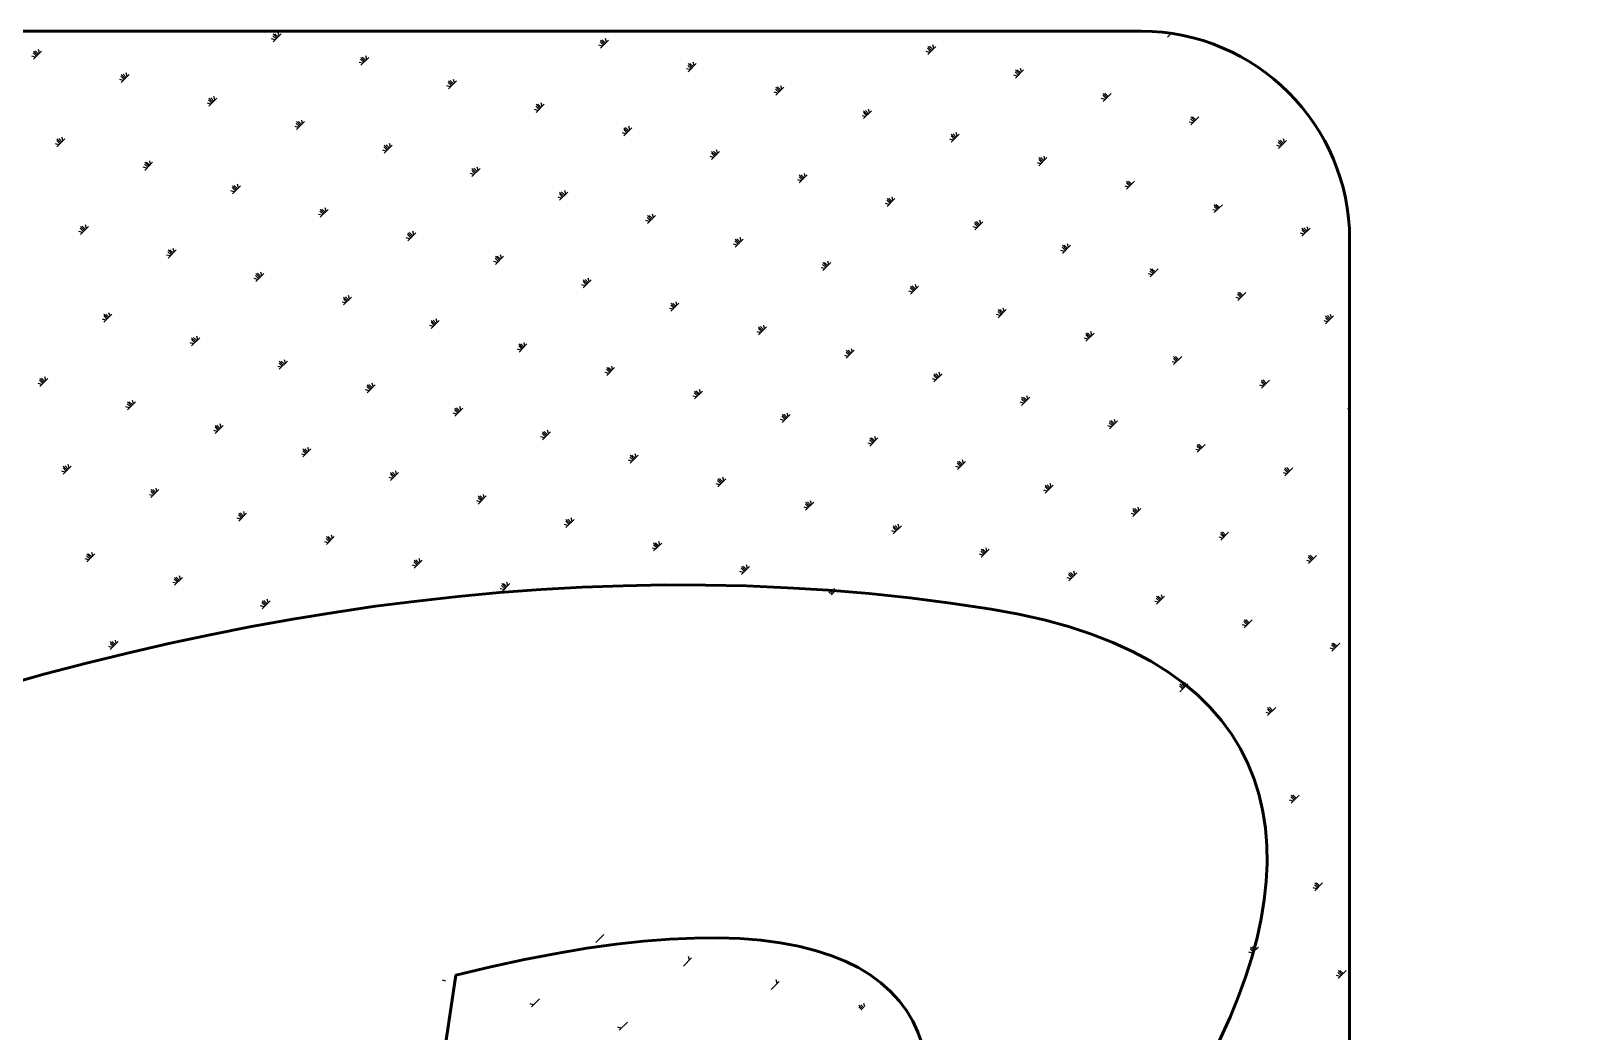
# Model space of a CAD drawing. Extents: x -2746917 to -971774, y -3334247 to -3250358.
# Drawn here: x -2189316 to -2188235, y -3276393 to -3275701 of the extents above; entities that cross this region are included whole.
import ezdxf

# ---------------------------------------------------------------- set-up
doc = ezdxf.new("R2010")
doc.units = 0
doc.header["$LTSCALE"] = 1000
doc.header["$MEASUREMENT"] = 0
doc.layers.get('0').update_dxf_attribs({"linetype": 'CONTINUOUS'})
doc.layers.add('PUB_TITLE', color=4, linetype='CONTINUOUS')

# ---------------------------------------------------------------- blocks, each defined once
blk = doc.blocks.new('A$C28727B96')
at = {"layer": 'PUB_TITLE', "color": 4}
for p, q in [((-991.4, 36190), (-993.9, 36190.7)), ((-990.7, 36190.7), (-993, 36192.9)), ((-990, 36191.4), (-992.8, 36194.2)), ((-992.8, 36188.6), (-987.3, 36194.2)), ((-989.3, 36192.1), (-991.6, 36194.3)), ((-988.6, 36192.8), (-989.3, 36195.2)), ((-764.1, 36186.4), (-766.3, 36188.6)), ((-763.4, 36187.1), (-766.2, 36189.8)), ((-766.2, 36184.3), (-760.6, 36189.8)), ((-762.7, 36187.8), (-764.9, 36190)), ((-762, 36188.4), (-762.7, 36190.9)), ((-373.6, 36191.8), (-371, 36194.5)), ((-371.6, 36193.9), (-372.3, 36194.7)), ((-1157.3, 36178.1), (-1159.8, 36178.8)), ((-1156.6, 36178.8), (-1158.9, 36181)), ((-1155.9, 36179.5), (-1158.7, 36182.3)), ((-1158.7, 36176.7), (-1153.2, 36182.3)), ((-1155.3, 36180.2), (-1157.5, 36182.4)), ((-1154.6, 36180.9), (-1155.2, 36183.3)), ((-930, 36174.5), (-932.2, 36176.7)), ((-929.3, 36175.1), (-932.1, 36177.9)), ((-932.1, 36172.4), (-926.5, 36177.9)), ((-928.6, 36175.8), (-930.8, 36178.1)), ((-927.9, 36176.5), (-928.6, 36179)), ((-764.8, 36185.7), (-767.2, 36186.3)), ((-538.2, 36181.3), (-540.6, 36182)), ((-537.5, 36182), (-539.7, 36184.2)), ((-536.8, 36182.7), (-539.5, 36185.5)), ((-539.5, 36179.9), (-534, 36185.5)), ((-536.1, 36183.4), (-538.3, 36185.6)), ((-535.4, 36184.1), (-536, 36186.5)), ((-1095.2, 36163.2), (-1098, 36166)), ((-1098, 36160.5), (-1092.4, 36166)), ((-1094.5, 36163.9), (-1096.7, 36166.2)), ((-1093.8, 36164.6), (-1094.5, 36167.1)), ((-930.7, 36173.8), (-933.1, 36174.4)), ((-704.1, 36169.4), (-706.5, 36170)), ((-703.4, 36170.1), (-705.6, 36172.3)), ((-702.7, 36170.8), (-705.5, 36173.6)), ((-705.5, 36168), (-699.9, 36173.6)), ((-702, 36171.5), (-704.2, 36173.7)), ((-701.3, 36172.2), (-701.9, 36174.6)), ((-477.4, 36165), (-479.9, 36165.7)), ((-476.7, 36165.7), (-479, 36168)), ((-476, 36166.4), (-478.8, 36169.2)), ((-478.8, 36163.6), (-473.3, 36169.2)), ((-475.3, 36167.1), (-477.6, 36169.3)), ((-474.6, 36167.8), (-475.3, 36170.2)), ((-1096.6, 36161.8), (-1099, 36162.5)), ((-1095.9, 36162.5), (-1098.1, 36164.8)), ((-870, 36157.5), (-872.4, 36158.1)), ((-869.3, 36158.2), (-871.5, 36160.4)), ((-868.6, 36158.9), (-871.4, 36161.7)), ((-871.4, 36156.1), (-865.8, 36161.7)), ((-867.9, 36159.6), (-870.1, 36161.8)), ((-867.2, 36160.3), (-867.8, 36162.7)), ((-642.6, 36153.8), (-644.9, 36156)), ((-641.9, 36154.5), (-644.7, 36157.3)), ((-644.7, 36151.7), (-639.2, 36157.3)), ((-641.3, 36155.2), (-643.5, 36157.4)), ((-640.6, 36155.9), (-641.2, 36158.3)), ((-1035.9, 36145.6), (-1038.3, 36146.2)), ((-1035.2, 36146.3), (-1037.4, 36148.5)), ((-1034.5, 36147), (-1037.3, 36149.7)), ((-1037.3, 36144.2), (-1031.7, 36149.7)), ((-1033.8, 36147.7), (-1036, 36149.9)), ((-1033.1, 36148.4), (-1033.8, 36150.8)), ((-808.6, 36141.9), (-810.8, 36144.1)), ((-807.9, 36142.6), (-810.6, 36145.4)), ((-810.6, 36139.8), (-805.1, 36145.4)), ((-807.2, 36143.3), (-809.4, 36145.5)), ((-806.5, 36144), (-807.1, 36146.4)), ((-643.3, 36153.1), (-645.8, 36153.8)), ((-416.7, 36148.8), (-419.1, 36149.4)), ((-416, 36149.5), (-418.2, 36151.7)), ((-415.3, 36150.2), (-418.1, 36152.9)), ((-418.1, 36147.4), (-412.5, 36152.9)), ((-414.6, 36150.9), (-416.8, 36153.1)), ((-973.8, 36130.7), (-976.5, 36133.5)), ((-976.5, 36127.9), (-971, 36133.5)), ((-973.1, 36131.4), (-975.3, 36133.6)), ((-972.4, 36132.1), (-973, 36134.5)), ((-809.2, 36141.2), (-811.7, 36141.9)), ((-582.6, 36136.9), (-585, 36137.5)), ((-581.9, 36137.6), (-584.1, 36139.8)), ((-581.2, 36138.2), (-584, 36141)), ((-584, 36135.5), (-578.4, 36141)), ((-580.5, 36138.9), (-582.7, 36141.2)), ((-579.8, 36139.6), (-580.5, 36142.1)), ((-356, 36132.5), (-358.4, 36133.1)), ((-355.3, 36133.2), (-357.5, 36135.4)), ((-354.6, 36133.9), (-357.4, 36136.7)), ((-357.4, 36131.1), (-351.8, 36136.7)), ((-353.9, 36134.6), (-356.1, 36136.8)), ((-1138.3, 36120.2), (-1138.9, 36122.6)), ((-975.2, 36129.3), (-977.6, 36130)), ((-974.5, 36130), (-976.7, 36132.2)), ((-748.5, 36124.9), (-750.9, 36125.6)), ((-747.8, 36125.6), (-750, 36127.9)), ((-747.1, 36126.3), (-749.9, 36129.1)), ((-749.9, 36123.6), (-744.4, 36129.1)), ((-746.4, 36127), (-748.7, 36129.3)), ((-745.7, 36127.7), (-746.4, 36130.2)), ((-521.2, 36121.3), (-523.4, 36123.5)), ((-520.5, 36122), (-523.3, 36124.8)), ((-523.3, 36119.2), (-517.7, 36124.8)), ((-519.8, 36122.7), (-522, 36124.9)), ((-519.1, 36123.4), (-519.8, 36125.8)), ((-1141.1, 36117.4), (-1143.5, 36118)), ((-1140.4, 36118.1), (-1142.6, 36120.3)), ((-1139.7, 36118.8), (-1142.5, 36121.6)), ((-1142.5, 36116), (-1136.9, 36121.6)), ((-1139, 36119.5), (-1141.2, 36121.7)), ((-914.4, 36113), (-916.9, 36113.7)), ((-913.7, 36113.7), (-916, 36115.9)), ((-913, 36114.4), (-915.8, 36117.2)), ((-915.8, 36111.6), (-910.3, 36117.2)), ((-912.3, 36115.1), (-914.6, 36117.3)), ((-911.6, 36115.8), (-912.3, 36118.2)), ((-687.1, 36109.4), (-689.3, 36111.6)), ((-686.4, 36110.1), (-689.2, 36112.8)), ((-689.2, 36107.3), (-683.6, 36112.8)), ((-685.7, 36110.8), (-687.9, 36113)), ((-685, 36111.5), (-685.7, 36113.9)), ((-521.9, 36120.6), (-524.3, 36121.2)), ((-295.2, 36116.2), (-297.7, 36116.9)), ((-294.6, 36116.9), (-296.8, 36119.1)), ((-293.9, 36117.6), (-296.6, 36120.4)), ((-296.6, 36114.8), (-291.1, 36120.4)), ((-293.2, 36118.3), (-295.4, 36120.5)), ((-292.5, 36119), (-293.1, 36121.4)), ((-1080.3, 36101.1), (-1082.8, 36101.8)), ((-1079.6, 36101.8), (-1081.9, 36104)), ((-1078.9, 36102.5), (-1081.7, 36105.3)), ((-1081.7, 36099.7), (-1076.2, 36105.3)), ((-1078.3, 36103.2), (-1080.5, 36105.4)), ((-1077.6, 36103.9), (-1078.2, 36106.3)), ((-852.3, 36098.1), (-855.1, 36100.9)), ((-855.1, 36095.4), (-849.5, 36100.9)), ((-851.6, 36098.8), (-853.8, 36101.1)), ((-850.9, 36099.5), (-851.6, 36102)), ((-687.8, 36108.7), (-690.2, 36109.3)), ((-461.2, 36104.3), (-463.6, 36105)), ((-460.5, 36105), (-462.7, 36107.2)), ((-459.8, 36105.7), (-462.5, 36108.5)), ((-462.5, 36102.9), (-457, 36108.5)), ((-459.1, 36106.4), (-461.3, 36108.6)), ((-458.4, 36107.1), (-459, 36109.5)), ((-1016.8, 36087.6), (-1017.5, 36090.1)), ((-853.7, 36096.8), (-856.1, 36097.4)), ((-853, 36097.5), (-855.2, 36099.7)), ((-627.1, 36092.4), (-629.5, 36093.1)), ((-626.4, 36093.1), (-628.6, 36095.3)), ((-625.7, 36093.8), (-628.5, 36096.6)), ((-628.5, 36091), (-622.9, 36096.6)), ((-625, 36094.5), (-627.2, 36096.7)), ((-624.3, 36095.2), (-624.9, 36097.6)), ((-399.7, 36088.7), (-402, 36091)), ((-399, 36089.4), (-401.8, 36092.2)), ((-401.8, 36086.7), (-396.3, 36092.2)), ((-398.3, 36090.1), (-400.6, 36092.3)), ((-1019.6, 36084.8), (-1022, 36085.5)), ((-1018.9, 36085.5), (-1021.1, 36087.8)), ((-1018.2, 36086.2), (-1021, 36089)), ((-1021, 36083.5), (-1015.4, 36089)), ((-1017.5, 36086.9), (-1019.7, 36089.2)), ((-793, 36080.5), (-795.4, 36081.1)), ((-792.3, 36081.2), (-794.5, 36083.4)), ((-791.6, 36081.9), (-794.4, 36084.7)), ((-794.4, 36079.1), (-788.8, 36084.7)), ((-790.9, 36082.6), (-793.1, 36084.8)), ((-790.2, 36083.3), (-790.8, 36085.7)), ((-564.9, 36077.5), (-567.7, 36080.3)), ((-567.7, 36074.7), (-562.2, 36080.3)), ((-564.3, 36078.2), (-566.5, 36080.4)), ((-563.6, 36078.9), (-564.2, 36081.3)), ((-400.4, 36088), (-402.9, 36088.7)), ((-958.9, 36068.6), (-961.3, 36069.2)), ((-958.2, 36069.3), (-960.4, 36071.5)), ((-957.5, 36070), (-960.3, 36072.7)), ((-960.3, 36067.2), (-954.7, 36072.7)), ((-956.8, 36070.7), (-959, 36072.9)), ((-956.1, 36071.4), (-956.8, 36073.8)), ((-730.9, 36065.6), (-733.6, 36068.4)), ((-733.6, 36062.8), (-728.1, 36068.4)), ((-730.2, 36066.3), (-732.4, 36068.5)), ((-729.5, 36067), (-730.1, 36069.4)), ((-566.3, 36076.1), (-568.8, 36076.8)), ((-565.6, 36076.8), (-567.9, 36079)), ((-339.7, 36071.8), (-342.1, 36072.4)), ((-339, 36072.5), (-341.2, 36074.7)), ((-338.3, 36073.2), (-341.1, 36075.9)), ((-341.1, 36070.4), (-335.5, 36075.9)), ((-337.6, 36073.9), (-339.8, 36076.1)), ((-1124.1, 36057.4), (-1126.3, 36059.6)), ((-1123.4, 36058.1), (-1126.2, 36060.8)), ((-1126.2, 36055.3), (-1120.6, 36060.8)), ((-1122.7, 36058.7), (-1124.9, 36061)), ((-1122, 36059.4), (-1122.7, 36061.9)), ((-895.4, 36055.1), (-896, 36057.5)), ((-732.2, 36064.2), (-734.7, 36064.9)), ((-731.6, 36064.9), (-733.8, 36067.1)), ((-505.6, 36059.9), (-508, 36060.5)), ((-504.9, 36060.6), (-507.1, 36062.8)), ((-504.2, 36061.2), (-507, 36064)), ((-507, 36058.5), (-501.4, 36064)), ((-503.5, 36061.9), (-505.8, 36064.2)), ((-502.8, 36062.6), (-503.5, 36065.1)), ((-278.3, 36056.2), (-280.5, 36058.4)), ((-277.6, 36056.9), (-280.4, 36059.7)), ((-280.4, 36054.1), (-274.8, 36059.7)), ((-276.9, 36057.6), (-279.1, 36059.8)), ((-276.2, 36058.3), (-276.8, 36060.7)), ((-1124.8, 36056.7), (-1127.2, 36057.3)), ((-898.2, 36052.3), (-900.6, 36053)), ((-897.5, 36053), (-899.7, 36055.2)), ((-896.8, 36053.7), (-899.5, 36056.5)), ((-899.5, 36050.9), (-894, 36056.5)), ((-896.1, 36054.4), (-898.3, 36056.6)), ((-671.5, 36047.9), (-673.9, 36048.6)), ((-670.8, 36048.6), (-673, 36050.9)), ((-670.1, 36049.3), (-672.9, 36052.1)), ((-672.9, 36046.6), (-667.4, 36052.1)), ((-669.4, 36050), (-671.7, 36052.3)), ((-668.7, 36050.7), (-669.4, 36053.2)), ((-443.5, 36045), (-446.3, 36047.8)), ((-446.3, 36042.2), (-440.7, 36047.8)), ((-442.8, 36045.7), (-445, 36047.9)), ((-442.1, 36046.4), (-442.8, 36048.8)), ((-279, 36055.5), (-281.4, 36056.1)), ((-1064.1, 36040.4), (-1066.5, 36041)), ((-1063.4, 36041.1), (-1065.6, 36043.3)), ((-1062.7, 36041.8), (-1065.5, 36044.6)), ((-1065.5, 36039), (-1059.9, 36044.6)), ((-1062, 36042.5), (-1064.2, 36044.7)), ((-1061.3, 36043.2), (-1061.9, 36045.6)), ((-837.4, 36036), (-839.9, 36036.7)), ((-836.7, 36036.7), (-839, 36039)), ((-836, 36037.4), (-838.8, 36040.2)), ((-838.8, 36034.6), (-833.3, 36040.2)), ((-835.3, 36038.1), (-837.6, 36040.3)), ((-834.7, 36038.8), (-835.3, 36041.2)), ((-609.4, 36033.1), (-612.2, 36035.8)), ((-612.2, 36030.3), (-606.6, 36035.8)), ((-608.7, 36033.8), (-610.9, 36036)), ((-608, 36034.5), (-608.7, 36036.9)), ((-444.9, 36043.6), (-447.3, 36044.2)), ((-444.2, 36044.3), (-446.4, 36046.5)), ((-1002.6, 36024.8), (-1004.9, 36027)), ((-1001.9, 36025.5), (-1004.7, 36028.3)), ((-1004.7, 36022.7), (-999.2, 36028.3)), ((-1001.3, 36026.2), (-1003.5, 36028.4)), ((-1000.6, 36026.9), (-1001.2, 36029.3)), ((-610.8, 36031.7), (-613.2, 36032.3)), ((-610.1, 36032.4), (-612.3, 36034.6)), ((-384.2, 36027.3), (-386.6, 36028)), ((-383.5, 36028), (-385.7, 36030.2)), ((-382.8, 36028.7), (-385.5, 36031.5)), ((-385.5, 36025.9), (-380, 36031.5)), ((-382.1, 36029.4), (-384.3, 36031.6)), ((-1003.3, 36024.1), (-1005.8, 36024.8)), ((-776.7, 36019.8), (-779.1, 36020.4)), ((-776, 36020.5), (-778.2, 36022.7)), ((-775.3, 36021.2), (-778.1, 36023.9)), ((-778.1, 36018.4), (-772.5, 36023.9)), ((-774.6, 36021.8), (-776.8, 36024.1)), ((-773.9, 36022.5), (-774.6, 36025)), ((-550.1, 36015.4), (-552.5, 36016.1)), ((-549.4, 36016.1), (-551.6, 36018.3)), ((-548.7, 36016.8), (-551.5, 36019.6)), ((-551.5, 36014), (-545.9, 36019.6)), ((-548, 36017.5), (-550.2, 36019.7)), ((-547.3, 36018.2), (-547.9, 36020.6)), ((-322, 36012.4), (-324.8, 36015.2)), ((-324.8, 36009.7), (-319.3, 36015.2)), ((-321.3, 36013.1), (-323.6, 36015.3)), ((-942.6, 36007.9), (-945, 36008.5)), ((-941.9, 36008.5), (-944.1, 36010.8)), ((-941.2, 36009.2), (-944, 36012)), ((-944, 36006.5), (-938.4, 36012)), ((-940.5, 36009.9), (-942.7, 36012.2)), ((-939.8, 36010.6), (-940.5, 36013.1)), ((-716, 36003.5), (-718.4, 36004.1)), ((-715.3, 36004.2), (-717.5, 36006.4)), ((-714.6, 36004.9), (-717.4, 36007.7)), ((-717.4, 36002.1), (-711.8, 36007.7)), ((-713.9, 36005.6), (-716.1, 36007.8)), ((-713.2, 36006.3), (-713.8, 36008.7)), ((-487.3, 36001.2), (-489.5, 36003.4)), ((-486.6, 36001.9), (-487.2, 36004.3)), ((-323.4, 36011), (-325.9, 36011.7)), ((-322.7, 36011.7), (-325, 36014)), ((-1108.5, 35995.9), (-1110.9, 35996.6)), ((-1107.8, 35996.6), (-1110, 35998.9)), ((-1107.1, 35997.3), (-1109.9, 36000.1)), ((-1109.9, 35994.5), (-1104.4, 36000.1)), ((-1106.4, 35998), (-1108.7, 36000.2)), ((-1105.7, 35998.7), (-1106.4, 36001.1)), ((-881.2, 35992.3), (-883.4, 35994.5)), ((-880.5, 35993), (-883.3, 35995.7)), ((-883.3, 35990.2), (-877.7, 35995.7)), ((-879.8, 35993.7), (-882, 35995.9)), ((-879.1, 35994.4), (-879.8, 35996.8)), ((-489.3, 35999.1), (-491.8, 35999.8)), ((-488.6, 35999.8), (-490.9, 36002)), ((-488, 36000.5), (-490.7, 36003.3)), ((-490.7, 35997.7), (-485.2, 36003.3)), ((-262.7, 35994.8), (-265.1, 35995.4)), ((-262, 35995.5), (-264.2, 35997.7)), ((-261.3, 35996.2), (-264.1, 35998.9)), ((-264.1, 35993.4), (-258.5, 35998.9)), ((-260.6, 35996.9), (-262.8, 35999.1)), ((-259.9, 35997.5), (-260.6, 36000)), ((-1047.1, 35980.4), (-1049.3, 35982.6)), ((-1046.4, 35981.1), (-1049.2, 35983.8)), ((-1049.2, 35978.3), (-1043.6, 35983.8)), ((-1045.7, 35981.8), (-1047.9, 35984)), ((-1045, 35982.4), (-1045.7, 35984.9)), ((-881.9, 35991.6), (-884.3, 35992.2)), ((-655.2, 35987.2), (-657.7, 35987.9)), ((-654.6, 35987.9), (-656.8, 35990.1)), ((-653.9, 35988.6), (-656.6, 35991.4)), ((-656.6, 35985.8), (-651.1, 35991.4)), ((-653.2, 35989.3), (-655.4, 35991.5)), ((-652.5, 35990), (-653.1, 35992.4)), ((-428.6, 35982.9), (-431, 35983.5)), ((-427.9, 35983.6), (-430.1, 35985.8)), ((-427.2, 35984.2), (-430, 35987)), ((-430, 35981.5), (-424.4, 35987)), ((-426.5, 35984.9), (-428.8, 35987.2)), ((-425.8, 35985.6), (-426.5, 35988.1)), ((-1047.8, 35979.7), (-1050.2, 35980.3)), ((-821.2, 35975.3), (-823.6, 35976)), ((-820.5, 35976), (-822.7, 35978.2)), ((-819.8, 35976.7), (-822.5, 35979.5)), ((-822.5, 35973.9), (-817, 35979.5)), ((-819.1, 35977.4), (-821.3, 35979.6)), ((-818.4, 35978.1), (-819, 35980.5)), ((-594.5, 35970.9), (-597, 35971.6)), ((-593.8, 35971.6), (-596, 35973.9)), ((-593.1, 35972.3), (-595.9, 35975.1)), ((-595.9, 35969.6), (-590.4, 35975.1)), ((-592.4, 35973), (-594.7, 35975.3)), ((-591.7, 35973.7), (-592.4, 35976.2)), ((-987.1, 35963.4), (-989.5, 35964)), ((-986.4, 35964.1), (-988.6, 35966.3)), ((-985.7, 35964.8), (-988.5, 35967.6)), ((-988.5, 35962), (-982.9, 35967.6)), ((-985, 35965.5), (-987.2, 35967.7)), ((-984.3, 35966.2), (-984.9, 35968.6)), ((-759.7, 35959.7), (-762, 35962)), ((-759, 35960.4), (-761.8, 35963.2)), ((-761.8, 35957.6), (-756.3, 35963.2)), ((-758.3, 35961.1), (-760.6, 35963.3)), ((-757.7, 35961.8), (-758.3, 35964.2)), ((-367.9, 35966.6), (-370.3, 35967.2)), ((-367.2, 35967.3), (-369.4, 35969.5)), ((-366.5, 35968), (-369.3, 35970.8)), ((-369.3, 35965.2), (-363.7, 35970.8)), ((-365.8, 35968.7), (-368, 35970.9)), ((-1153, 35951.5), (-1155.4, 35952.1)), ((-1152.3, 35952.2), (-1154.5, 35954.4)), ((-1151.6, 35952.9), (-1154.4, 35955.7)), ((-1154.4, 35950.1), (-1148.8, 35955.7)), ((-1150.9, 35953.6), (-1153.1, 35955.8)), ((-1150.2, 35954.3), (-1150.8, 35956.7)), ((-925.6, 35947.8), (-927.9, 35950)), ((-924.9, 35948.5), (-927.7, 35951.3)), ((-927.7, 35945.7), (-922.2, 35951.3)), ((-924.3, 35949.2), (-926.5, 35951.4)), ((-923.6, 35949.9), (-924.2, 35952.3)), ((-760.4, 35959), (-762.9, 35959.7)), ((-533.8, 35954.7), (-536.2, 35955.3)), ((-533.1, 35955.4), (-535.3, 35957.6)), ((-532.4, 35956.1), (-535.2, 35958.8)), ((-535.2, 35953.3), (-529.6, 35958.8)), ((-531.7, 35956.8), (-533.9, 35959)), ((-531, 35957.5), (-531.7, 35959.9)), ((-307.2, 35950.3), (-309.6, 35951)), ((-306.5, 35951), (-308.7, 35953.2)), ((-305.8, 35951.7), (-308.5, 35954.5)), ((-308.5, 35948.9), (-303, 35954.5)), ((-305.1, 35952.4), (-307.3, 35954.6)), ((-1090.9, 35936.6), (-1093.6, 35939.4)), ((-1093.6, 35933.8), (-1088.1, 35939.4)), ((-1090.2, 35937.3), (-1092.4, 35939.5)), ((-1089.5, 35938), (-1090.1, 35940.4)), ((-926.3, 35947.1), (-928.8, 35947.8)), ((-699.7, 35942.8), (-702.1, 35943.4)), ((-699, 35943.5), (-701.2, 35945.7)), ((-698.3, 35944.2), (-701.1, 35946.9)), ((-701.1, 35941.4), (-695.5, 35946.9)), ((-697.6, 35944.8), (-699.8, 35947.1)), ((-696.9, 35945.5), (-697.6, 35948)), ((-473.1, 35938.4), (-475.5, 35939.1)), ((-472.4, 35939.1), (-474.6, 35941.3)), ((-471.7, 35939.8), (-474.5, 35942.6)), ((-474.5, 35937), (-468.9, 35942.6)), ((-471, 35940.5), (-473.2, 35942.7)), ((-470.3, 35941.2), (-470.9, 35943.6)), ((-1092.2, 35935.2), (-1094.7, 35935.9)), ((-1091.6, 35935.9), (-1093.8, 35938.1)), ((-865.6, 35930.9), (-868, 35931.5)), ((-864.9, 35931.5), (-867.1, 35933.8)), ((-864.2, 35932.2), (-867, 35935)), ((-867, 35929.5), (-861.4, 35935)), ((-863.5, 35932.9), (-865.8, 35935.2)), ((-862.8, 35933.6), (-863.5, 35936.1)), ((-638.3, 35927.2), (-640.5, 35929.4)), ((-637.6, 35927.9), (-640.4, 35930.7)), ((-640.4, 35925.1), (-634.8, 35930.7)), ((-636.9, 35928.6), (-639.1, 35930.8)), ((-636.2, 35929.3), (-636.8, 35931.7)), ((-247.4, 35934.3), (-248.9, 35934.7)), ((-247.4, 35936.4), (-248, 35937)), ((-247.4, 35937.8), (-247.8, 35938.2)), ((-247.8, 35932.7), (-247.4, 35933)), ((-1031.5, 35918.9), (-1033.9, 35919.6)), ((-1030.8, 35919.6), (-1033, 35921.9)), ((-1030.1, 35920.3), (-1032.9, 35923.1)), ((-1032.9, 35917.6), (-1027.4, 35923.1)), ((-1029.4, 35921), (-1031.7, 35923.2)), ((-1028.7, 35921.7), (-1029.4, 35924.1)), ((-804.2, 35915.3), (-806.4, 35917.5)), ((-803.5, 35916), (-806.3, 35918.7)), ((-806.3, 35913.2), (-800.7, 35918.7)), ((-802.8, 35916.7), (-805, 35918.9)), ((-802.1, 35917.4), (-802.8, 35919.8)), ((-639, 35926.5), (-641.4, 35927.1)), ((-412.3, 35922.1), (-414.8, 35922.8)), ((-411.6, 35922.8), (-413.9, 35925)), ((-411, 35923.5), (-413.7, 35926.3)), ((-413.7, 35920.7), (-408.2, 35926.3)), ((-410.3, 35924.2), (-412.5, 35926.4)), ((-409.6, 35924.9), (-410.2, 35927.3)), ((-969.4, 35904.1), (-972.2, 35906.8)), ((-972.2, 35901.3), (-966.6, 35906.8)), ((-968.7, 35904.8), (-970.9, 35907)), ((-968, 35905.4), (-968.7, 35907.9)), ((-804.9, 35914.6), (-807.3, 35915.2)), ((-578.3, 35910.2), (-580.7, 35910.9)), ((-577.6, 35910.9), (-579.8, 35913.1)), ((-576.9, 35911.6), (-579.6, 35914.4)), ((-579.6, 35908.8), (-574.1, 35914.4)), ((-576.2, 35912.3), (-578.4, 35914.5)), ((-575.5, 35913), (-576.1, 35915.4)), ((-351.6, 35905.9), (-354, 35906.5)), ((-350.9, 35906.6), (-353.1, 35908.8)), ((-350.2, 35907.2), (-353, 35910)), ((-353, 35904.5), (-347.4, 35910)), ((-349.5, 35907.9), (-351.8, 35910.2)), ((-1133.9, 35893.5), (-1134.6, 35896)), ((-970.8, 35902.7), (-973.2, 35903.3)), ((-970.1, 35903.4), (-972.3, 35905.6)), ((-744.2, 35898.3), (-746.6, 35899)), ((-743.5, 35899), (-745.7, 35901.2)), ((-742.8, 35899.7), (-745.5, 35902.5)), ((-745.5, 35896.9), (-740, 35902.5)), ((-742.1, 35900.4), (-744.3, 35902.6)), ((-741.4, 35901.1), (-742, 35903.5)), ((-516.8, 35894.6), (-519.1, 35896.9)), ((-516.1, 35895.3), (-518.9, 35898.1)), ((-518.9, 35892.6), (-513.4, 35898.1)), ((-515.4, 35896), (-517.7, 35898.3)), ((-514.7, 35896.7), (-515.4, 35899.2)), ((-1136.7, 35890.8), (-1139.1, 35891.4)), ((-1136, 35891.5), (-1138.2, 35893.7)), ((-1135.3, 35892.1), (-1138.1, 35894.9)), ((-1138.1, 35889.4), (-1132.5, 35894.9)), ((-1134.6, 35892.8), (-1136.8, 35895.1)), ((-910.1, 35886.4), (-912.5, 35887)), ((-909.4, 35887.1), (-911.6, 35889.3)), ((-908.7, 35887.8), (-911.5, 35890.6)), ((-911.5, 35885), (-905.9, 35890.6)), ((-908, 35888.5), (-910.2, 35890.7)), ((-907.3, 35889.2), (-907.9, 35891.6)), ((-682.7, 35882.7), (-685, 35885)), ((-682, 35883.4), (-684.8, 35886.2)), ((-684.8, 35880.6), (-679.3, 35886.2)), ((-681.3, 35884.1), (-683.6, 35886.3)), ((-680.7, 35884.8), (-681.3, 35887.2)), ((-517.5, 35893.9), (-520, 35894.6)), ((-290.9, 35889.6), (-293.3, 35890.2)), ((-290.2, 35890.3), (-292.4, 35892.5)), ((-289.5, 35891), (-292.3, 35893.8)), ((-292.3, 35888.2), (-286.7, 35893.8)), ((-288.8, 35891.7), (-291, 35893.9)), ((-1076, 35874.5), (-1078.4, 35875.1)), ((-1075.3, 35875.2), (-1077.5, 35877.4)), ((-1074.6, 35875.9), (-1077.4, 35878.7)), ((-1077.4, 35873.1), (-1071.8, 35878.7)), ((-1073.9, 35876.6), (-1076.1, 35878.8)), ((-1073.2, 35877.3), (-1073.8, 35879.7)), ((-848, 35871.5), (-850.7, 35874.3)), ((-850.7, 35868.7), (-845.2, 35874.3)), ((-847.3, 35872.2), (-849.5, 35874.4)), ((-846.6, 35872.9), (-847.2, 35875.3)), ((-683.4, 35882), (-685.9, 35882.7)), ((-456.8, 35877.7), (-459.2, 35878.3)), ((-456.1, 35878.4), (-458.3, 35880.6)), ((-455.4, 35879.1), (-458.2, 35881.8)), ((-458.2, 35876.3), (-452.6, 35881.8)), ((-454.7, 35879.8), (-456.9, 35882)), ((-454, 35880.5), (-454.7, 35882.9)), ((-1012.5, 35861), (-1013.1, 35863.4)), ((-849.3, 35870.1), (-851.8, 35870.8)), ((-848.6, 35870.8), (-850.9, 35873)), ((-622.7, 35865.8), (-625.1, 35866.4)), ((-622, 35866.5), (-624.2, 35868.7)), ((-621.3, 35867.2), (-624.1, 35869.9)), ((-624.1, 35864.4), (-618.5, 35869.9)), ((-620.6, 35867.8), (-622.8, 35870.1)), ((-619.9, 35868.5), (-620.6, 35871)), ((-395.4, 35862.1), (-397.6, 35864.3)), ((-394.7, 35862.8), (-397.5, 35865.6)), ((-397.5, 35860), (-391.9, 35865.6)), ((-394, 35863.5), (-396.2, 35865.7)), ((-393.3, 35864.2), (-393.9, 35866.6)), ((-1015.2, 35858.2), (-1017.7, 35858.9)), ((-1014.6, 35858.9), (-1016.8, 35861.1)), ((-1013.9, 35859.6), (-1016.6, 35862.4)), ((-1016.6, 35856.8), (-1011.1, 35862.4)), ((-1013.2, 35860.3), (-1015.4, 35862.5)), ((-788.6, 35853.9), (-791, 35854.5)), ((-787.9, 35854.5), (-790.1, 35856.8)), ((-787.2, 35855.2), (-790, 35858)), ((-790, 35852.5), (-784.4, 35858)), ((-786.5, 35855.9), (-788.8, 35858.2)), ((-785.8, 35856.6), (-786.5, 35859.1)), ((-561.3, 35850.2), (-563.5, 35852.4)), ((-560.6, 35850.9), (-563.4, 35853.7)), ((-563.4, 35848.1), (-557.8, 35853.7)), ((-559.9, 35851.6), (-562.1, 35853.8)), ((-559.2, 35852.3), (-559.9, 35854.7)), ((-396.1, 35861.4), (-398.5, 35862.1)), ((-954.5, 35841.9), (-957, 35842.6)), ((-953.8, 35842.6), (-956.1, 35844.9)), ((-953.1, 35843.3), (-955.9, 35846.1)), ((-955.9, 35840.6), (-950.4, 35846.1)), ((-952.4, 35844), (-954.7, 35846.2)), ((-951.7, 35844.7), (-952.4, 35847.1)), ((-726.5, 35839), (-729.3, 35841.7)), ((-729.3, 35836.2), (-723.7, 35841.7)), ((-725.8, 35839.7), (-728, 35841.9)), ((-725.1, 35840.4), (-725.8, 35842.8)), ((-562, 35849.5), (-564.4, 35850.1)), ((-335.3, 35845.1), (-337.8, 35845.8)), ((-334.6, 35845.8), (-336.9, 35848.1)), ((-334, 35846.5), (-336.7, 35849.3)), ((-336.7, 35843.7), (-331.2, 35849.3)), ((-333.3, 35847.2), (-335.5, 35849.4)), ((-1120.4, 35830), (-1122.9, 35830.7)), ((-1119.7, 35830.7), (-1122, 35832.9)), ((-1119, 35831.4), (-1121.8, 35834.2)), ((-1121.8, 35828.6), (-1116.3, 35834.2)), ((-1118.3, 35832.1), (-1120.6, 35834.3)), ((-1117.7, 35832.8), (-1118.3, 35835.2)), ((-891, 35828.4), (-891.7, 35830.9)), ((-727.9, 35837.6), (-730.3, 35838.2)), ((-727.2, 35838.3), (-729.4, 35840.5)), ((-501.3, 35833.2), (-503.7, 35833.9)), ((-500.6, 35833.9), (-502.8, 35836.1)), ((-499.9, 35834.6), (-502.6, 35837.4)), ((-502.6, 35831.8), (-497.1, 35837.4)), ((-499.2, 35835.3), (-501.4, 35837.5)), ((-498.5, 35836), (-499.1, 35838.4)), ((-273.9, 35829.6), (-276.1, 35831.8)), ((-273.2, 35830.3), (-276, 35833)), ((-276, 35827.5), (-270.4, 35833)), ((-272.5, 35830.9), (-274.8, 35833.2)), ((-893.8, 35825.7), (-896.2, 35826.3)), ((-893.1, 35826.4), (-895.3, 35828.6)), ((-892.4, 35827.1), (-895.2, 35829.8)), ((-895.2, 35824.3), (-889.6, 35829.8)), ((-891.7, 35827.8), (-893.9, 35830)), ((-667.2, 35821.3), (-669.6, 35822)), ((-666.5, 35822), (-668.7, 35824.2)), ((-665.8, 35822.7), (-668.5, 35825.5)), ((-668.5, 35819.9), (-663, 35825.5)), ((-665.1, 35823.4), (-667.3, 35825.6)), ((-664.4, 35824.1), (-665, 35826.5)), ((-439.8, 35817.6), (-442.1, 35819.9)), ((-439.1, 35818.3), (-441.9, 35821.1)), ((-441.9, 35815.6), (-436.4, 35821.1)), ((-438.4, 35819), (-440.7, 35821.3)), ((-437.7, 35819.7), (-438.4, 35822.2)), ((-274.6, 35828.9), (-277, 35829.5)), ((-1059.7, 35813.8), (-1062.1, 35814.4)), ((-1059, 35814.5), (-1061.2, 35816.7)), ((-1058.3, 35815.1), (-1061.1, 35817.9)), ((-1061.1, 35812.4), (-1055.5, 35817.9)), ((-1057.6, 35815.8), (-1059.8, 35818.1)), ((-1056.9, 35816.5), (-1057.6, 35819)), ((-833.1, 35809.4), (-835.5, 35810)), ((-832.4, 35810.1), (-834.6, 35812.3)), ((-831.7, 35810.8), (-834.5, 35813.6)), ((-834.5, 35808), (-828.9, 35813.6)), ((-831, 35811.5), (-833.2, 35813.7)), ((-830.3, 35812.2), (-830.9, 35814.6)), ((-605, 35806.4), (-607.8, 35809.2)), ((-604.3, 35807.1), (-606.6, 35809.3)), ((-603.9, 35808.7), (-604.3, 35810.2)), ((-602.9, 35808.6), (-602.3, 35809.2)), ((-440.5, 35816.9), (-443, 35817.6)), ((-999, 35797.5), (-1001.4, 35798.1)), ((-998.3, 35798.2), (-1000.5, 35800.4)), ((-997.6, 35798.9), (-1000.4, 35801.7)), ((-1000.4, 35796.1), (-994.8, 35801.7)), ((-996.9, 35799.6), (-999.1, 35801.8)), ((-996.2, 35800.3), (-996.8, 35802.7)), ((-605.7, 35805.7), (-608, 35808)), ((-379.8, 35800.7), (-382.2, 35801.3)), ((-379.1, 35801.4), (-381.3, 35803.6)), ((-378.4, 35802.1), (-381.2, 35804.8)), ((-381.2, 35799.3), (-375.6, 35804.8)), ((-377.7, 35802.8), (-379.9, 35805)), ((-377, 35803.5), (-377.7, 35805.9)), ((-318.4, 35785.1), (-320.6, 35787.3)), ((-317.7, 35785.8), (-320.5, 35788.6)), ((-320.5, 35783), (-314.9, 35788.6)), ((-317, 35786.5), (-319.2, 35788.7)), ((-319.1, 35784.4), (-321.5, 35785.1)), ((-1104.2, 35769.3), (-1106.6, 35770)), ((-1103.5, 35770), (-1105.7, 35772.2)), ((-1102.8, 35770.7), (-1105.5, 35773.5)), ((-1105.5, 35767.9), (-1100, 35773.5)), ((-1102.1, 35771.4), (-1104.3, 35773.6)), ((-1101.4, 35772.1), (-1102, 35774.5)), ((-258.3, 35768.1), (-260.8, 35768.8)), ((-257.6, 35768.8), (-259.9, 35771.1)), ((-257, 35769.5), (-259.7, 35772.3)), ((-259.7, 35766.7), (-254.2, 35772.3)), ((-256.3, 35770.2), (-258.5, 35772.4)), ((-362.1, 35741.3), (-364.9, 35744.1)), ((-364.9, 35738.6), (-359.4, 35744.1)), ((-361.4, 35742), (-363.7, 35744.3)), ((-360.7, 35742.7), (-361.4, 35745.2)), ((-362.8, 35740.6), (-365.1, 35742.9)), ((-302.8, 35723.7), (-305.2, 35724.3)), ((-302.1, 35724.4), (-304.3, 35726.6)), ((-301.4, 35725.1), (-304.2, 35727.8)), ((-304.2, 35722.3), (-298.6, 35727.8)), ((-300.7, 35725.8), (-302.9, 35728)), ((-286.5, 35663), (-289, 35663.6)), ((-285.8, 35663.6), (-288.1, 35665.9)), ((-285.1, 35664.3), (-287.9, 35667.1)), ((-287.9, 35661.6), (-282.4, 35667.1)), ((-284.4, 35665), (-286.7, 35667.3)), ((-269.6, 35602.9), (-271.8, 35605.1)), ((-268.9, 35603.6), (-271.6, 35606.4)), ((-271.6, 35600.8), (-266.1, 35606.4)), ((-268.2, 35604.3), (-270.4, 35606.5)), ((-270.3, 35602.2), (-272.7, 35602.9)), ((-769.4, 35565.1), (-763.8, 35570.7)), ((-314, 35558.5), (-316.2, 35560.7)), ((-313.3, 35559.2), (-316.1, 35561.9)), ((-312.6, 35559.9), (-314.9, 35562.1)), ((-314.1, 35558.4), (-310.5, 35561.9)), ((-311.9, 35560.5), (-312.6, 35563)), ((-708.6, 35548.8), (-703.1, 35554.4)), ((-704.5, 35553), (-705.1, 35555.4)), ((-314.7, 35557.8), (-317.1, 35558.4)), ((-873.2, 35538.3), (-875.6, 35539)), ((-643.8, 35536.7), (-644.4, 35539.2)), ((-254, 35541.5), (-256.4, 35542.2)), ((-253.3, 35542.2), (-255.5, 35544.4)), ((-252.6, 35542.9), (-255.4, 35545.7)), ((-255.4, 35540.1), (-249.8, 35545.7)), ((-251.9, 35543.6), (-254.1, 35545.8)), ((-647.9, 35532.6), (-642.4, 35538.1)), ((-812.4, 35522), (-814.9, 35522.7)), ((-813.8, 35520.6), (-808.3, 35526.2)), ((-585.1, 35518.4), (-587.3, 35520.6)), ((-584.4, 35519.1), (-587.2, 35521.8)), ((-583.7, 35519.8), (-585.9, 35522)), ((-583, 35520.5), (-583.7, 35522.9)), ((-751.7, 35505.8), (-754.1, 35506.4)), ((-753.1, 35504.4), (-747.5, 35509.9))]:
    blk.add_line(p, q, dxfattribs=at)
at = {"layer": 'PUB_TITLE', "color": 4, "lineweight": 53}
for points, knots in [([(-2097.9, 35264.9), (-2097.9, 35657.3), (-2097.9, 36051.8), (-2097.9, 36051.8), (-2097.9, 36131.1), (-2033.1, 36196), (-1953.8, 36196), (-1953.8, 36196), (-391.6, 36196), (-391.6, 36196), (-312.3, 36196), (-247.4, 36131.1), (-247.4, 36051.8), (-247.4, 36051.8), (-247.4, 35733.4), (-247.4, 35384)], [6.497483, 6.497483, 6.497483, 6.497483, 7, 7, 7, 8, 8, 8, 9, 9, 9, 10, 10, 10, 10.451509, 10.451509, 10.451509, 10.451509]), ([(-495.7, 35795.9), (-79.1, 35729), (-410.9, 35242.2), (-844.3, 35056.5), (-538.5, 35270.8), (-337.5, 35674.1), (-866.2, 35542.5), (-866.2, 35542.5), (-945.7, 35009.6), (-945.7, 35009.6), (-1159.9, 34909.5), (-1313.8, 34884.5), (-1413.2, 34897), (-1413.2, 34897), (-1340.3, 35464.4), (-1340.3, 35464.4), (-1701.5, 35462.7), (-2170.3, 35183.6), (-2230.8, 35159.7), (-1744.8, 35563.1), (-1093, 35891.8), (-495.7, 35795.9)], [0, 0, 0, 0, 1, 1, 1, 2, 2, 2, 3, 3, 3, 4, 4, 4, 5, 5, 5, 6, 6, 6, 7, 7, 7, 7])]:
    blk.add_open_spline(points, degree=3, knots=knots, dxfattribs=at)

msp = doc.modelspace()

# ---------------------------------------------------------------- block references
at = {"ltscale": 1.5}
msp.add_blockref('A$C28727B96', (-2188156.21, -3311896.69), dxfattribs=at)

doc.saveas('drawing.dxf')
